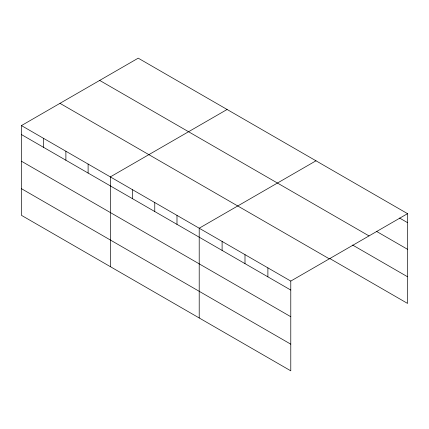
<?xml version="1.0" encoding="UTF-8"?>
<svg xmlns="http://www.w3.org/2000/svg" width="429" height="429" viewBox="0 0 429 429"><rect width="100%" height="100%" fill="white"/><g stroke="black" fill="none" stroke-linecap="round" stroke-linejoin="round"><path stroke-width="0.64" d="M290.782 316.72L290.782 281.081L21.45 125.584L21.45 215.337L290.782 370.833L290.782 316.72L21.45 161.224M21.45 125.584L138.218 58.167L407.55 213.663L407.55 303.416L329.713 258.478M227.097 109.481L110.328 176.898L110.328 266.65M315.98 160.795L199.206 228.212L199.206 317.964M290.782 281.081L407.55 213.663M399.538 218.029L407.55 222.656M376.646 231.462L407.55 249.308M99.684 80.416L369.015 235.912M352.606 245.045L407.55 276.764M59.985 103.335L329.316 258.832M21.45 134.572L290.782 290.068M21.45 188.685L290.782 344.181M267.889 267.862L267.889 276.855M244.997 254.644L244.997 263.637M222.104 241.43L222.104 250.418M176.989 215.385L176.989 224.372M154.767 202.552L154.767 211.545M132.55 189.725L132.55 198.718M88.111 164.071L88.111 173.059M65.889 151.239L65.889 160.232M43.672 138.411L43.672 147.399"/></g></svg>
